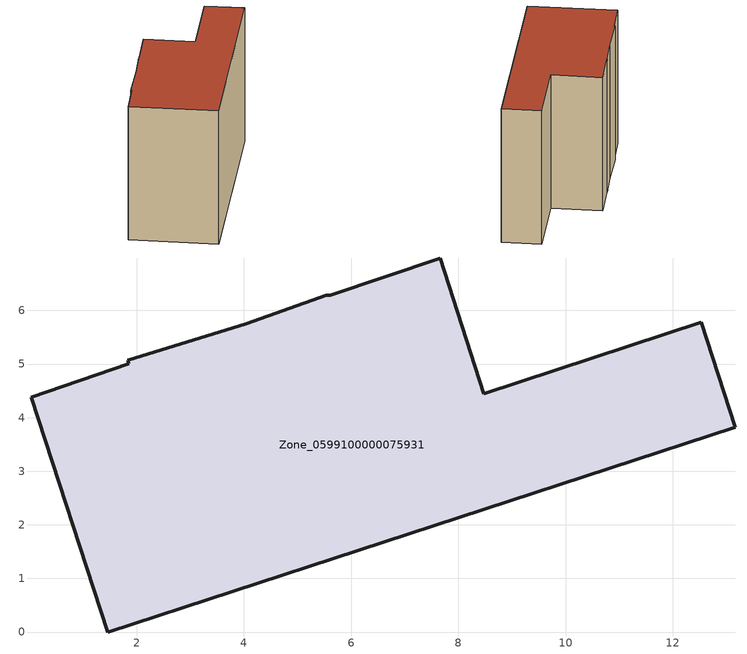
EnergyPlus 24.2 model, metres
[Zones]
Zone_0599100000075931
 floor ground (C_G): 5.61,6.29 7.66,6.98 8.47,4.45 12.53,5.78 13.17,3.82 1.46,0 0.03,4.38 1.85,5 1.83,5.07 4.05,5.75 5.54,6.28 z0
 wall outside (C_F): 13.17,3.82 12.53,5.78 8.47,4.45 7.66,6.98 5.61,6.29 5.54,6.28 4.05,5.75 1.83,5.07 1.85,5 0.03,4.38 1.46,0 13.17,3.82 z0:7.48
 roof outside (C_R): 7.66,6.98 5.61,6.29 5.54,6.28 4.05,5.75 1.83,5.07 1.85,5 0.03,4.38 1.46,0 13.17,3.82 12.53,5.78 8.47,4.45 z7.48
[BUILDING]
Pand.0599100000075931: North Axis=0; Terrain=City; Loads Convergence Tolerance Value=0.04; Temperature Convergence Tolerance Value=0.4; Solar Distribution=FullExterior; Maximum Number of Warmup Days=25; Minimum Number of Warmup Days=1
[Site:Location]
Rotterdam.The.Hague.AP_ZH_NLD Design_Conditions: Latitude=51.96; Longitude=4.45; Time Zone=1; Elevation=-4.5
[SITE:GROUNDTEMPERATURE:BUILDINGSURFACE]
18, 18, 18, 18, 18, 18, 18, 18, 18, 18, 18, 18
[MATERIAL] Thermal Absorptance=0.9; Solar Absorptance=0.7; Visible Absorptance=0.7
Name | Roughness | Thickness | Conductivity | Density | Specific Heat
G.TI.1946 | MediumSmooth | 0.15 | 1 | 540 | 1210
F.TI.1946 | Rough | 0.3 | 0.857143 | 1920 | 840
R.TI.1946 | MediumRough | 0.2 | 0.1 | 1500 | 1000
[CONSTRUCTION]
C_G: G.TI.1946
C_F: F.TI.1946
C_R: R.TI.1946
[ZONE]
Zone_0599100000075931: Type=1; Multiplier=1; Ceiling Height=Autocalculate; Volume=Autocalculate; Floor Area=autocalculate; Part of Total Floor Area=Yes
[ZONEINFILTRATION:DESIGNFLOWRATE]
Infil_Zone_0599100000075931: Zone or ZoneList or Space or SpaceList=Zone_0599100000075931; Schedule=AlwaysOn; Design Flow Rate Calculation Method=Flow/Area; Flow Rate per Floor Area=0.003; Constant Term Coefficient=1; Temperature Term Coefficient=0; Velocity Term Coefficient=0; Velocity Squared Term Coefficient=0
[HVACTEMPLATE:ZONE:IDEALLOADSAIRSYSTEM]
Zone_0599100000075931: Maximum Heating Supply Air Temperature=50; Minimum Cooling Supply Air Temperature=13; Maximum Heating Supply Air Humidity Ratio=0.0156; Minimum Cooling Supply Air Humidity Ratio=0.0077; Heating Limit=NoLimit; Cooling Limit=NoLimit; Dehumidification Control Type=ConstantSensibleHeatRatio; Cooling Sensible Heat Ratio=0.7; Dehumidification Setpoint=60; Humidification Control Type=None; Humidification Setpoint=30; Outdoor Air Method=None; Outdoor Air Flow Rate per Person=0.00944; Outdoor Air Flow Rate per Zone Floor Area=0; Outdoor Air Flow Rate per Zone=0; Demand Controlled Ventilation Type=None; Outdoor Air Economizer Type=NoEconomizer; Heat Recovery Type=None; Sensible Heat Recovery Effectiveness=0.7; Latent Heat Recovery Effectiveness=0.65
[ZONECONTROL:THERMOSTAT]
ThermostatControl_Zone_0599100000075931: Zone or ZoneList=Zone_0599100000075931; Control Type Schedule=DualSetpointControlType; Control 1=Thermostat_Zone_0599100000075931; Temperature Difference Between Cutout And Setpoint=0
[THERMOSTATSETPOINT:DUALSETPOINT]
Thermostat_Zone_0599100000075931: Heating Setpoint Temperature Schedule=HeatingSetpoint_Zone_0599100000075931; Cooling Setpoint Temperature Schedule=CoolingSetpoint_Zone_0599100000075931
[SCHEDULE:COMPACT]
HeatingSetpoint_Zone_0599100000075931: Through: 12/31, For: AllDays, Until: 24:00, 21
CoolingSetpoint_Zone_0599100000075931: Through: 12/31, For: AllDays, Until: 24:00, 24
DualSetpointControlType: Through: 12/31, For: AllDays, Until: 24:00, 4
AlwaysOn: Through: 12/31, For: AllDays, Until: 24:00, 1
